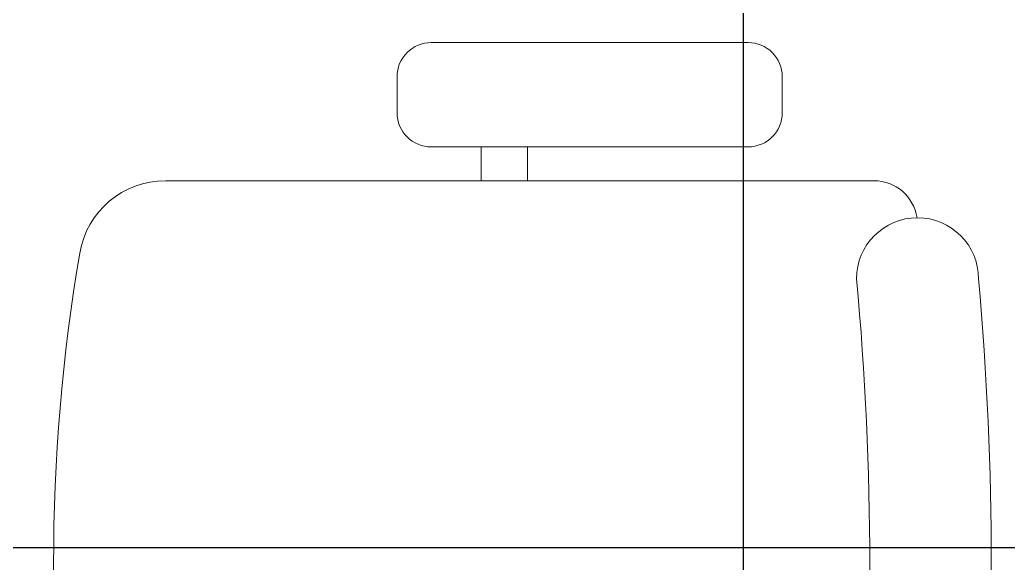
# Model space of a CAD drawing. Header units: inches. Extents: x -246178 to 57169, y -29325 to 19878.
# Drawn here: x 48183 to 48752, y -10209 to -9896 of the extents above; entities that cross this region are included whole.
import ezdxf

# ---------------------------------------------------------------- set-up
doc = ezdxf.new("R2010")
doc.units = ezdxf.units.IN
doc.header["$LTSCALE"] = 25
doc.header["$MEASUREMENT"] = 0
doc.linetypes.add('DASHDOT', pattern=[25.4, 12.7, -6.35, 0, -6.35])
doc.layers.get('0').update_dxf_attribs({"color": 8})
doc.layers.add('00-Ground Floor$0$False Ceiling', color=251, linetype='Continuous')
doc.layers.add('00-Ground Floor$0$LOADING', color=253, linetype='Continuous', lineweight=5)
doc.layers.add('E-LITE-CLNG-CNDT', color=6, linetype='DASHDOT', lineweight=35)

# ---------------------------------------------------------------- blocks, each defined once
blk = doc.blocks.new('00-Ground Floor$0$GF21018-P')
at = {"color": 0}
for p, q in [((-0.2206958158158443, 0.4756307261486727), (-0.2206958158158443, 0.0674977280054634)), ((-0.2805980196294406, 0.3422072443699342), (-0.2598282612620899, 0.3422072443699342)), ((-0.3002131404457629, 0.322592123553612), (-0.3002131404457629, 0.1400010304266672)), ((-0.2402131404457641, 0.322592123553612), (-0.2402131404457641, 0.1400010304266708)), ((-0.2402131404457641, 0.2937232591883401), (-0.2206958158158443, 0.2937232591883365)), ((-0.2402131404457641, 0.2670847420663591), (-0.2206958158158443, 0.2670847420663591)), ((-0.2805980196294406, 0.1203859096103415), (-0.2598282612620899, 0.120385909610345))]:
    blk.add_line(p, q, dxfattribs=at)
for centre, radius, start, end in [((-0.0001010474000793, -0.5294775460345988), 1.069482816835118, 80.36711584008485, 99.63288415991525), ((-0.1706958158158436, 0.4756307261486727), 0.05, 99.63288415991494, 180), ((-0.2805980196294406, 0.322592123553612), 0.0196151208163253, 90, 180.0000000000001), ((-0.2598282612620899, 0.322592123553612), 0.0196151208163253, 359.9999999999999, 90), ((-0.2805980196294406, 0.1400010304266672), 0.0196151208163253, 180.0000000000001, 270.0000000000004), ((-0.2598282612620899, 0.1400010304266708), 0.0196151208163253, 270.0000000000006, 359.9999999999999), ((-0.1642902328567111, 0.0424977280054613), 0.0351139560901341, 90.00000000000004, 270), ((-4.0174444003e-06, 1.846735474002139), 1.776735474005004, 264.6945553321505, 275.3052680112835), ((-0.1956958158158457, 0.0674977280054634), 0.025, 179.9999999999999, 261.4720758531367), ((-3.2405935642e-06, 1.831363171438854), 1.831363171441721, 264.8532206013883, 275.1469821681523)]:
    blk.add_arc(centre, radius, start, end, dxfattribs=at)
blk = doc.blocks.new('00-Ground Floor$0$A$Ce9e1c4c3')
at = {"layer": '00-Ground Floor$0$False Ceiling', "color": 254, "linetype": 'Continuous'}
for p, q in [((-51400, -12867.4271064092), (-51400, -8847.427106437317)), ((-55042.47207308395, -10199.99999999999), (-51182.07128819238, -10199.99999999999))]:
    blk.add_line(p, q, dxfattribs=at)
blk = doc.blocks.new('00-Ground Floor')
at = {"layer": '00-Ground Floor$0$False Ceiling', "color": 254}
blk.add_blockref('00-Ground Floor$0$A$Ce9e1c4c3', (100000, 3.922645561091311e-24), dxfattribs=at)
at = {"layer": '00-Ground Floor$0$LOADING', "extrusion": (7.774263848676316e-06, 2.240207019314473e-05, 0.9999999997188542), "xscale": -1000, "yscale": 1000, "zscale": 1000, "rotation": 90.00141075505198}
blk.add_blockref('00-Ground Floor$0$GF21018-P', (48742.63370461797, -10209.57405187762, 0.129861940714377), dxfattribs=at)

msp = doc.modelspace()

# ---------------------------------------------------------------- block references
at = {"layer": 'E-LITE-CLNG-CNDT'}
msp.add_blockref('00-Ground Floor', (0, 0), dxfattribs=at)

doc.saveas('drawing.dxf')
